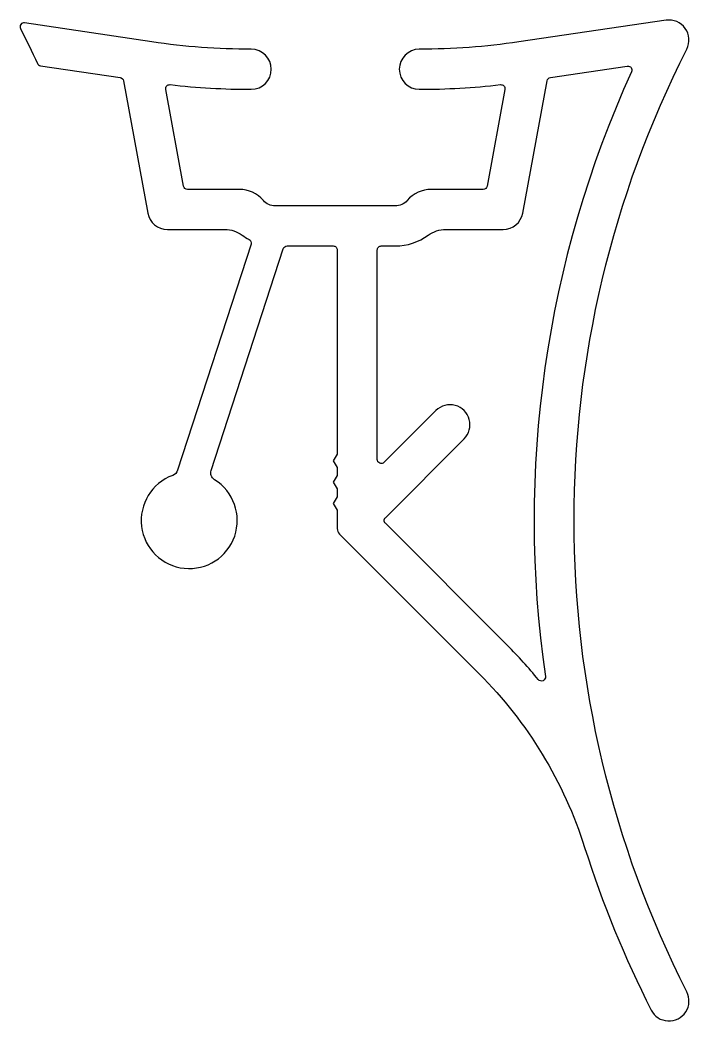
# Model space of a CAD drawing. Extents: x 593.1 to 614.4, y 562.6 to 594.3.
import ezdxf

# ---------------------------------------------------------------- set-up
doc = ezdxf.new("R2010")
doc.units = 0
doc.layers.get('0').update_dxf_attribs({"linetype": 'CONTINUOUS'})

msp = doc.modelspace()

# ---------------------------------------------------------------- linework, layer by layer
at = {"color": 7, "linetype": 'CONTINUOUS'}
for points in [[(601.478, 587.08, -0.32492), (601.599, 587.167), (603.067, 587.167, -0.414214), (603.194, 587.04), (603.194, 580.568), (603.067, 580.356), (603.194, 580.144), (603.194, 579.89), (603.067, 579.679), (603.194, 579.467), (603.194, 579.213), (603.067, 579.001), (603.194, 578.79), (603.194, 578.205, 0.198912), (603.269, 578.026), (607.699, 573.595, -0.120118), (611.047, 568.09, 0.040702), (613.158, 562.932, 1), (614.291, 563.507, -0.23939), (614.291, 593.412, 0.608416), (613.632, 594.328), (608.953, 593.642, -0.037101), (605.798, 593.407, 1), (605.798, 592.137, 0.028538), (608.374, 592.284, -0.503829), (608.513, 592.135), (607.949, 589.067, -0.361884), (607.824, 588.963), (606.179, 588.963, 0.219066), (605.414, 588.611, -0.219066), (605.036, 588.437), (601.226, 588.437, -0.219066), (600.848, 588.611, 0.219066), (600.083, 588.963), (598.438, 588.963, -0.361884), (598.313, 589.067), (597.749, 592.135, -0.503829), (597.888, 592.284, 0.028538), (600.464, 592.137, 1), (600.464, 593.407, -0.037101), (597.308, 593.642), (593.268, 594.245, 0.60987), (593.136, 594.062, -0.008938), (593.675, 592.958, 0.25182), (593.771, 592.886), (596.301, 592.508, -0.32048), (596.408, 592.405), (597.179, 588.213, 0.361884), (597.803, 587.693), (599.623, 587.693, -0.159925), (600.178, 587.511, 0.036289), (600.395, 587.375, -0.363816), (600.456, 587.223), (598.126, 580.051, -0.230368), (597.971, 579.891, 4.331948), (599.3, 579.754, -0.344886), (599.193, 580.048), (601.478, 587.08)], [(609.854, 592.405, -0.32048), (609.96, 592.508), (612.401, 592.873, -0.595095), (612.536, 592.694, 0.144204), (609.8, 573.512, -0.759812), (609.576, 573.414, 0.024513), (608.597, 574.493), (604.721, 578.37, -0.414214), (604.721, 578.549), (607.221, 581.049, 1), (606.323, 581.947), (604.681, 580.305, -0.668179), (604.464, 580.395), (604.464, 587.04, -0.414214), (604.591, 587.167), (605.036, 587.167, 0.159925), (606.083, 587.511, -0.159925), (606.638, 587.693), (608.459, 587.693, 0.361884), (609.083, 588.213), (609.854, 592.405)]]:
    msp.add_lwpolyline(points, format="xyb", dxfattribs=at)

doc.saveas('drawing.dxf')
